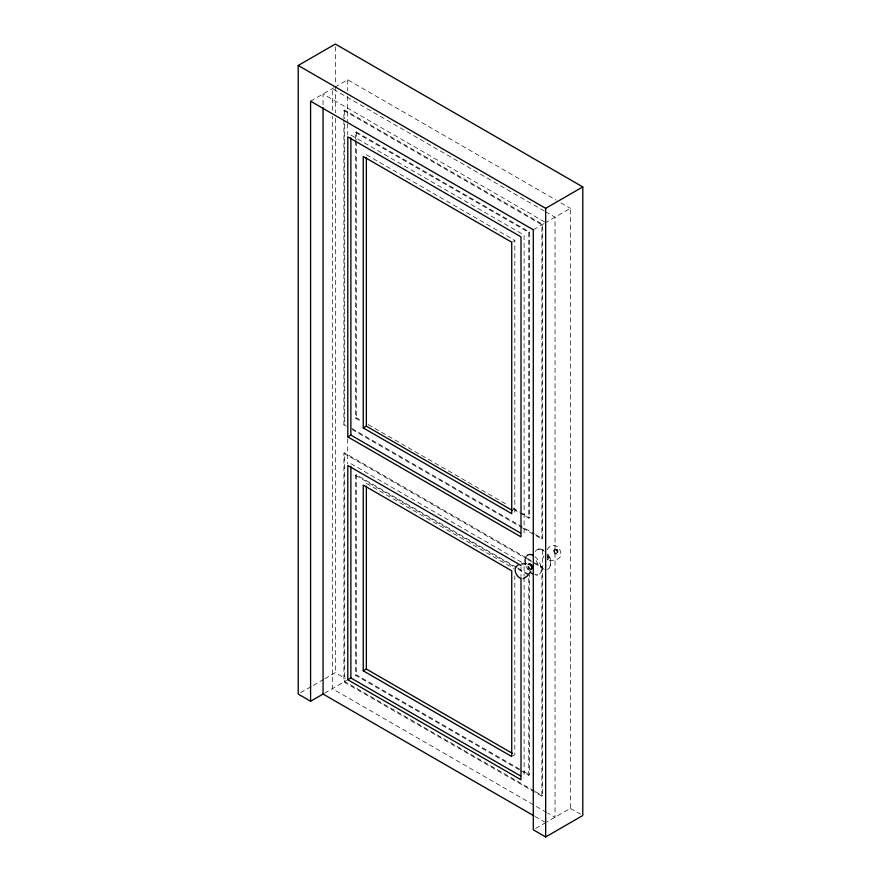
<?xml version="1.0" encoding="UTF-8"?>
<svg xmlns="http://www.w3.org/2000/svg" width="881" height="881" viewBox="0 0 881 881"><rect width="100%" height="100%" fill="white"/><g stroke="black" fill="none" stroke-linecap="round" stroke-linejoin="round"><path stroke-width="0.66" stroke-dasharray="4.41 3.3" d="M553.841 550.129L554.479 552.53L556.329 554.314M547.277 549.612C550.559 542.718 559.402 545.02 560.569 552.079C563.223 559.898 552.255 561.263 546.958 560.074M549.237 568.234L551.121 563.025L549.865 557.453M310.586 101.194L333.789 87.803M334.945 87.131L347.709 79.764L556.12 200.097M343.92 118.759L343.92 110.521L344.702 110.081L542.663 224.369L542.663 538.665L541.881 539.117L522.918 528.171M355.528 139.264L355.528 132.403L356.298 131.952L529.514 231.956L529.514 517.687L528.743 518.138L520.429 513.337M512.753 241.625L514.823 240.436L514.823 511.883L512.753 513.072M355.528 132.403L528.743 232.408L529.514 231.956M533.291 229.776L543.731 223.741M544.887 223.08L570.414 208.345L570.414 808.373L546.914 821.94M343.92 120.124L343.92 424.829L344.702 424.378L344.702 123.803M355.528 140.641L355.528 418.134L356.298 417.682L361.045 420.424M542.652 550.185L542.663 795.829L541.881 796.27L343.92 681.982L343.92 453.396L344.702 452.955L526.067 557.662M519.25 769.807L355.528 675.287L355.528 475.277L356.298 474.826L516.464 567.298M300.542 692.752L312.138 686.046M313.295 685.385L323.734 679.35M324.891 678.689L335.331 672.655L345.462 678.502M554.722 549.865C556.858 547.751 559.809 552.872 556.913 553.653M556.208 549.755L557.75 549.755L557.75 552.431L556.979 552.883L556.208 552.431L556.208 549.755L556.979 550.196L556.979 552.883M324.505 693.193L346.541 680.473M355.528 675.287L356.298 674.835L522.389 770.732M527.664 559.479L541.881 567.694L542.663 567.243L535.549 563.135M512.753 755.942L514.823 754.753L514.823 575.91M520.429 770.501L528.743 775.291L529.514 774.84L529.514 574.83M535.615 828.47L546.055 822.436M538.258 549.182L538.919 549.061M537.762 574.853L537.113 574.974M540.042 549.017L543.709 550.162M538.687 549.072L540.251 549.017M535.769 575.018L537.333 574.963M560.889 202.839L570.414 208.345M544.315 211.033L332.324 88.651L332.324 110.665M545.504 211.726L555.03 217.222L555.03 817.26L547.883 813.13M544.557 221.891L323.052 94.003L323.052 106.392M343.92 110.521L541.881 224.809L541.881 539.117M350.88 135.079L524.096 235.084L524.096 535.097M366.353 154.726L514.823 240.436M368.159 424.532L508.161 505.353M512.907 508.095L520.021 512.202M521.211 512.896L529.514 517.687M355.528 418.134L361.452 421.559M513.315 509.229L519.25 512.654M351.816 428.485L534.36 533.875M535.549 534.569L542.663 538.665M343.92 424.829L346.299 426.195M352.224 429.62L521.728 527.477M527.245 558.345L534.36 562.452M343.92 453.396L526.475 558.796M350.88 463.67L521.728 562.298M517.643 567.981L528.325 574.148M355.528 475.277L513.315 566.373M518.061 569.115L528.743 575.282L528.743 775.291M366.353 483.317L513.634 568.344M523.578 771.415L529.514 774.84M570.414 808.373L580.535 814.22M534.36 791.039L344.702 681.542L344.702 452.955M535.549 791.722L542.663 795.829M546.694 812.447L332.324 688.678L332.324 116.171M535.031 816.423L544.557 821.929M547.872 554.006L549.887 557.486M528.126 569.985L526.166 566.582M541.881 567.694L541.881 796.27M528.743 232.408L528.743 518.138M524.096 566.417L524.096 576.031M524.096 577.407L524.096 777.967M521.001 566.835L521.001 576.449M356.298 131.952L356.298 140.189M356.298 141.566L356.298 417.682M356.298 474.826L356.298 674.835M347.709 79.764L347.709 90.776M347.709 96.282L347.709 122.426M347.709 123.803L347.709 134.815M347.709 438.958L347.709 463.736M344.702 110.081L344.702 118.307M335.331 46.803L335.331 85.314M335.331 86.69L335.331 112.823M335.331 118.329L335.331 672.655M544.205 569.214A11.211 6.464 60 0 1 535.34 558.609M535.34 551.605A11.211 6.464 60 0 1 544.205 551.253M547.057 554.281A11.211 6.464 60 0 1 547.057 569.5M547.321 555.977A3.006 1.74 60 0 1 547.321 560.063M547.365 556.627A2.456 1.421 60 0 1 547.365 559.468M543.918 558.058A2.456 1.421 60 0 1 543.918 555.823M534.91 556.605A11.211 6.464 60 0 1 541.286 569.269A11.211 6.464 60 0 1 534.91 574.566M530.34 571.395A11.211 6.464 60 0 1 526.783 565.965M529.888 569.159A3.006 1.74 60 0 1 527.807 565.976M529.547 568.476A2.456 1.421 60 0 1 528.182 566.109M529.69 567.364A2.456 1.421 60 0 1 529.426 566.968M553.808 550.724A2.885 1.663 60 0 0 556.968 554.358A2.885 1.663 60 0 0 556.737 550.162A2.885 1.663 60 0 0 553.808 550.724M554.27 550.988A2.191 1.266 60 0 0 556.671 553.742A2.191 1.266 60 0 0 556.495 550.548A2.191 1.266 60 0 0 554.27 550.988"/><path stroke-width="1.32" d="M525.043 559.413L525.472 564.699M530.747 571.395L527.389 575.91L523.16 578.817M298.219 65.48L335.331 44.05L582.782 186.915L582.782 815.52L545.669 836.95L533.291 829.803L533.291 229.776L310.586 101.194L310.586 701.232L298.219 694.085L298.219 65.48L545.669 208.345L582.782 186.915M347.797 436.877L521.001 536.881L521.001 236.868L347.797 136.863L347.797 436.877L350.88 435.093L520.539 533.049M363.258 427.946L511.729 513.667L511.729 242.22L363.258 156.51L363.258 427.946L366.353 426.162L512.445 510.506M310.586 701.232L323.349 693.865M521.001 565.459L347.797 465.454L347.797 679.747L350.88 677.963L520.539 775.919M363.258 670.826L511.729 756.537L511.729 570.811L363.258 485.101L363.258 670.826L366.353 669.031L512.445 753.387M517.984 565.195C512.313 567.518 515.958 575.965 520.054 578.123M521.64 564.005L526.254 563.598M347.797 679.747L521.001 779.751L521.001 577.826M533.842 815.74L323.052 694.041L323.052 107.768M532.322 573.872L530.769 572.793M545.669 208.345L545.669 836.95M366.353 157.468L366.353 426.162M366.353 486.059L366.353 669.031M350.88 137.832L350.88 435.093M350.88 466.412L350.88 677.963M529.888 564.688A2.456 1.421 60 0 1 530.549 565.228M530.847 565.591A2.456 1.421 60 0 1 531.496 566.857M531.331 568.652A2.456 1.421 60 0 1 530.847 568.928M529.217 564.303A2.456 1.421 60 0 1 531.893 565.547A2.456 1.421 60 0 1 531.628 568.487M528.115 564.314A3.006 1.74 60 0 1 531.529 566.098A3.006 1.74 60 0 1 530.703 569.434M525.605 558.411A11.211 6.464 60 0 1 526.056 556.957M526.783 555.801A11.211 6.464 60 0 1 533.368 555.537"/></g></svg>
